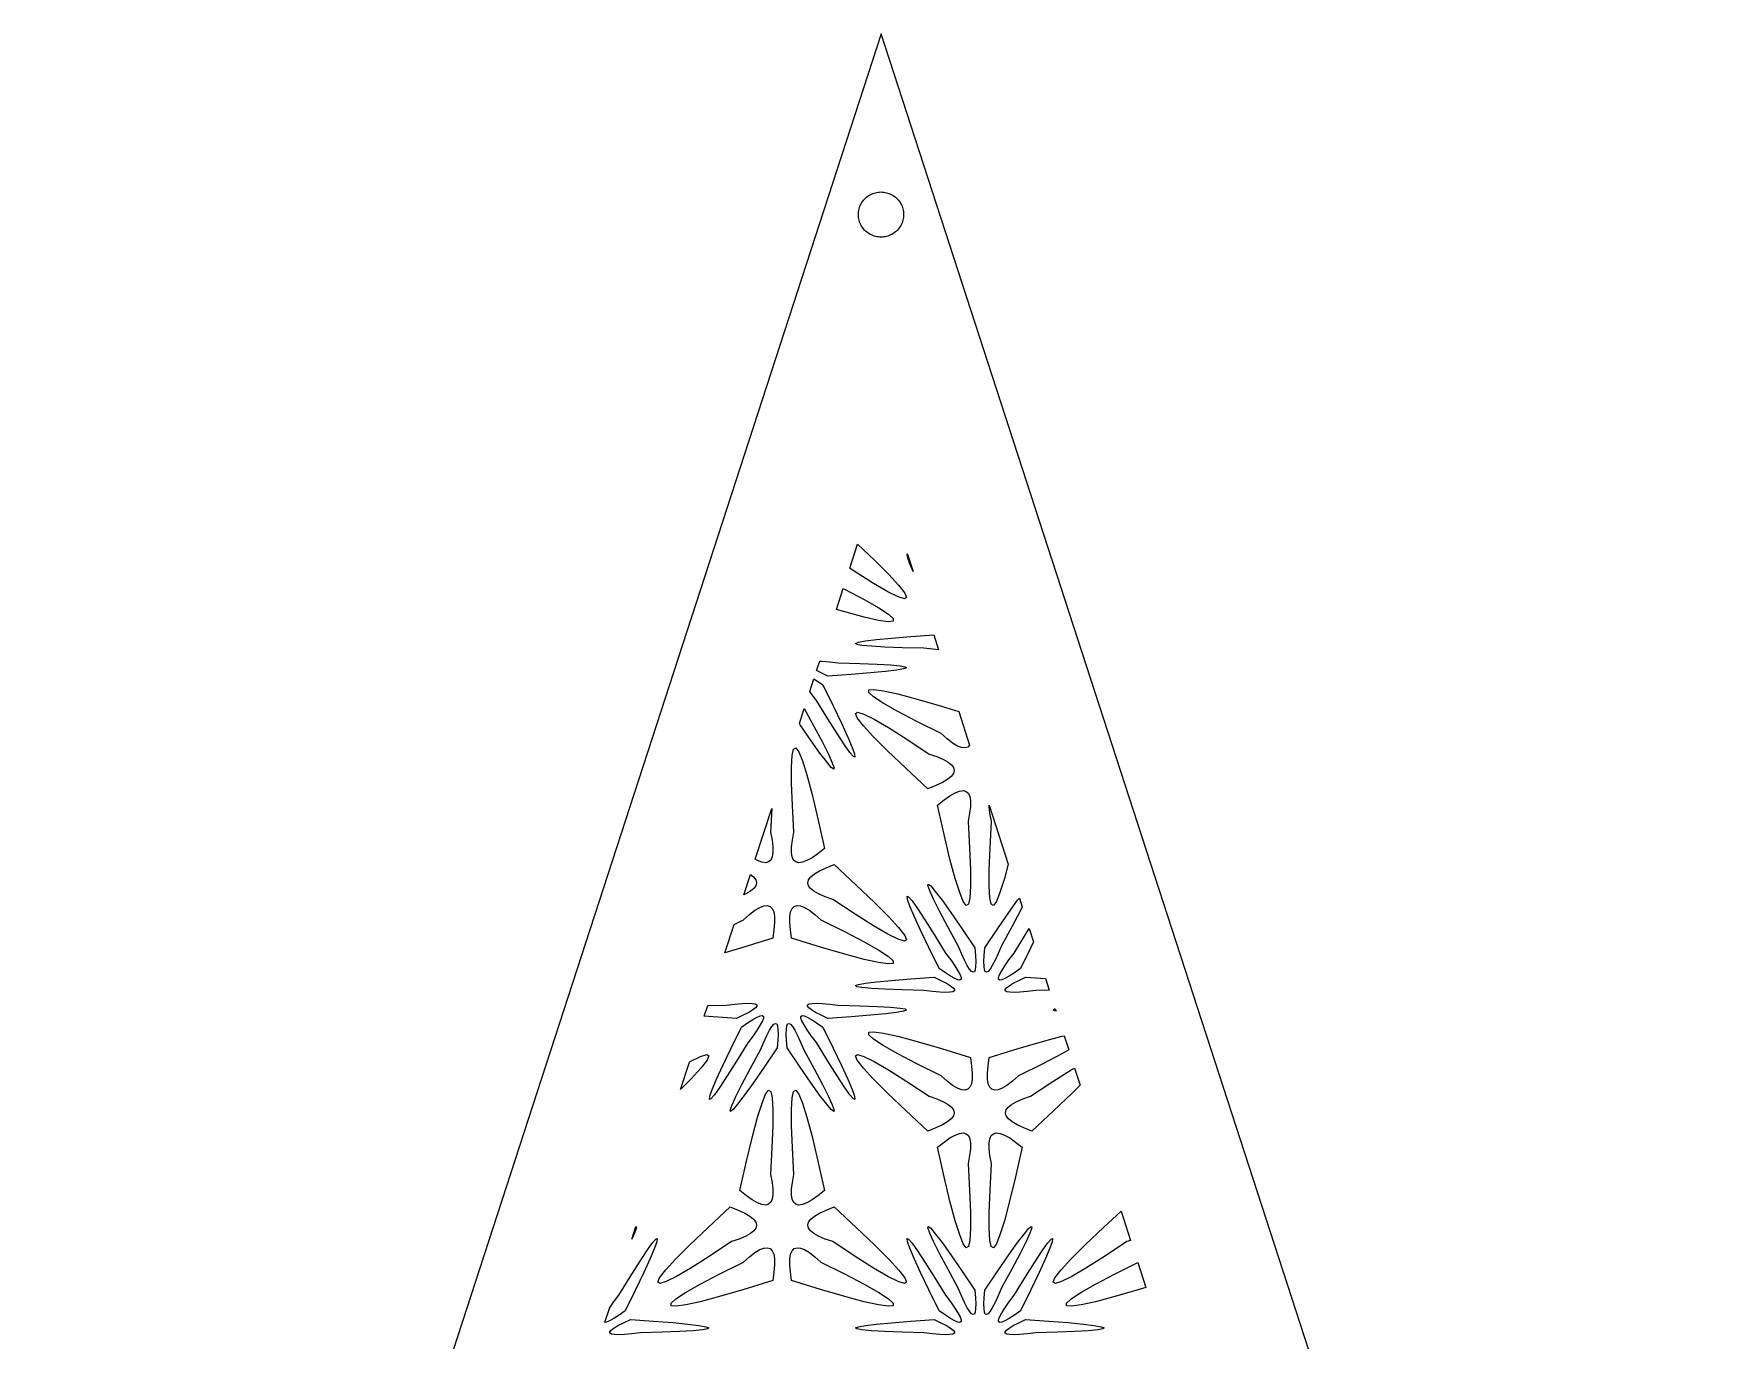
# Model space of a CAD drawing. Header units: metres. Extents: x -75 to 75, y 0 to 231.
# Drawn here: x -75 to 75, y 115.2 to 230.8 of the extents above; entities that cross this region are included whole.
import ezdxf

# ---------------------------------------------------------------- set-up
doc = ezdxf.new("R2010")
doc.units = ezdxf.units.M

msp = doc.modelspace()

# ---------------------------------------------------------------- linework, layer by layer
for p, q in [((0, 230.826), (-75, 0)), ((75, 0), (0, 230.826)), ((-1.68864, 215.898), (-1.61803, 216.002)), ((-1.61803, 216.002), (-1.54102, 216.101)), ((-1.54102, 216.101), (-1.45793, 216.195)), ((-1.45793, 216.195), (-1.36908, 216.284)), ((-1.36908, 216.284), (-1.27484, 216.367)), ((-1.27484, 216.367), (-1.17557, 216.444)), ((-1.17557, 216.444), (-1.07164, 216.515)), ((-1.07164, 216.515), (-0.9635, 216.579)), ((-0.9635, 216.579), (-0.85155, 216.636)), ((-0.85155, 216.636), (-0.73624, 216.686)), ((-0.73624, 216.686), (-0.61803, 216.728)), ((-0.61803, 216.728), (-0.49738, 216.763)), ((-0.49738, 216.763), (-0.37476, 216.791)), ((-0.37476, 216.791), (-0.25066, 216.81)), ((-0.25066, 216.81), (-0.12558, 216.822)), ((-0.12558, 216.822), (0, 216.826)), ((0, 216.826), (0.12558, 216.822)), ((0.12558, 216.822), (0.25066, 216.81)), ((0.25066, 216.81), (0.37476, 216.791)), ((0.37476, 216.791), (0.49738, 216.763)), ((0.49738, 216.763), (0.61803, 216.728)), ((0.61803, 216.728), (0.73624, 216.686)), ((0.73624, 216.686), (0.85155, 216.636)), ((0.85155, 216.636), (0.9635, 216.579)), ((0.9635, 216.579), (1.07164, 216.515)), ((1.07164, 216.515), (1.17557, 216.444)), ((1.17557, 216.444), (1.27484, 216.367)), ((1.27484, 216.367), (1.36908, 216.284)), ((1.36908, 216.284), (1.45793, 216.195)), ((1.45793, 216.195), (1.54102, 216.101)), ((1.54102, 216.101), (1.61803, 216.002)), ((1.61803, 216.002), (1.68864, 215.898)), ((-2, 214.826), (-1.99605, 214.952)), ((-1.99605, 214.701), (-2, 214.826)), ((-1.99605, 214.952), (-1.98422, 215.077)), ((-1.98422, 214.576), (-1.99605, 214.701)), ((-1.98422, 215.077), (-1.96457, 215.201)), ((-1.96457, 214.451), (-1.98422, 214.576)), ((-1.96457, 215.201), (-1.93716, 215.324)), ((-1.93716, 215.324), (-1.9021, 215.444)), ((-1.9021, 215.444), (-1.85954, 215.562)), ((-1.85954, 215.562), (-1.80965, 215.678)), ((-1.80965, 215.678), (-1.75261, 215.79)), ((-1.75261, 215.79), (-1.68864, 215.898)), ((1.68864, 215.898), (1.75261, 215.79)), ((1.75261, 215.79), (1.80965, 215.678)), ((1.80965, 215.678), (1.85954, 215.562)), ((1.85954, 215.562), (1.9021, 215.444)), ((1.9021, 215.444), (1.93716, 215.324)), ((1.93716, 215.324), (1.96457, 215.201)), ((1.96457, 215.201), (1.98422, 215.077)), ((1.98422, 214.576), (1.96457, 214.451)), ((1.98422, 215.077), (1.99605, 214.952)), ((1.99605, 214.701), (1.98422, 214.576)), ((1.99605, 214.952), (2, 214.826)), ((2, 214.826), (1.99605, 214.701)), ((-1.93716, 214.329), (-1.96457, 214.451)), ((-1.9021, 214.208), (-1.93716, 214.329)), ((-1.85954, 214.09), (-1.9021, 214.208)), ((-1.80965, 213.975), (-1.85954, 214.09)), ((-1.75261, 213.863), (-1.80965, 213.975)), ((-1.68864, 213.755), (-1.75261, 213.863)), ((-1.61803, 213.651), (-1.68864, 213.755)), ((-1.54102, 213.551), (-1.61803, 213.651)), ((-1.45793, 213.457), (-1.54102, 213.551)), ((-1.36908, 213.368), (-1.45793, 213.457)), ((-1.27484, 213.285), (-1.36908, 213.368)), ((-1.17557, 213.208), (-1.27484, 213.285)), ((-1.07164, 213.138), (-1.17557, 213.208)), ((-0.9635, 213.074), (-1.07164, 213.138)), ((-0.85155, 213.017), (-0.9635, 213.074)), ((-0.73624, 212.967), (-0.85155, 213.017)), ((0.85155, 213.017), (0.73624, 212.967)), ((0.9635, 213.074), (0.85155, 213.017)), ((1.07164, 213.138), (0.9635, 213.074)), ((1.17557, 213.208), (1.07164, 213.138)), ((1.27484, 213.285), (1.17557, 213.208)), ((1.36908, 213.368), (1.27484, 213.285)), ((1.45793, 213.457), (1.36908, 213.368)), ((1.54102, 213.551), (1.45793, 213.457)), ((1.61803, 213.651), (1.54102, 213.551)), ((1.68864, 213.755), (1.61803, 213.651)), ((1.75261, 213.863), (1.68864, 213.755)), ((1.80965, 213.975), (1.75261, 213.863)), ((1.85954, 214.09), (1.80965, 213.975)), ((1.9021, 214.208), (1.85954, 214.09)), ((1.93716, 214.329), (1.9021, 214.208)), ((1.96457, 214.451), (1.93716, 214.329)), ((-0.61803, 212.924), (-0.73624, 212.967)), ((-0.49738, 212.889), (-0.61803, 212.924)), ((-0.37476, 212.862), (-0.49738, 212.889)), ((-0.25066, 212.842), (-0.37476, 212.862)), ((-0.12558, 212.83), (-0.25066, 212.842)), ((0, 212.826), (-0.12558, 212.83)), ((0.12558, 212.83), (0, 212.826)), ((0.25066, 212.842), (0.12558, 212.83)), ((0.37476, 212.862), (0.25066, 212.842)), ((0.49738, 212.889), (0.37476, 212.862)), ((0.61803, 212.924), (0.49738, 212.889)), ((0.73624, 212.967), (0.61803, 212.924)), ((-2.75894, 183.502), (-2.06602, 185.635)), ((-2.06602, 185.635), (-0.57144, 184.208)), ((2.35199, 184.488), (2.31194, 184.771)), ((2.31194, 184.771), (2.35106, 184.758)), ((2.35106, 184.758), (2.84787, 183.229)), ((-2.2847, 183.19), (-2.75894, 183.502)), ((-0.64995, 182.16), (-2.2847, 183.19)), ((-0.57144, 184.208), (0.68146, 182.951)), ((2.55974, 183.908), (2.35199, 184.488)), ((2.84787, 183.229), (2.55974, 183.908)), ((-3.94565, 179.85), (-3.34222, 181.707)), ((-3.34222, 181.707), (-3.18192, 181.627)), ((-3.18192, 181.627), (-1.47614, 180.726)), ((0.60936, 181.425), (-0.64995, 182.16)), ((0.68146, 182.951), (1.56319, 181.994)), ((1.56319, 181.994), (2.09778, 181.304)), ((-1.47614, 180.726), (-0.20241, 179.999)), ((1.53061, 180.963), (0.60936, 181.425)), ((2.07855, 180.791), (1.53061, 180.963)), ((2.26761, 180.904), (2.07855, 180.791)), ((2.09778, 181.304), (2.26761, 180.904)), ((-3.21609, 179.637), (-3.94565, 179.85)), ((-1.49696, 179.179), (-3.21609, 179.637)), ((-0.2195, 178.892), (-1.49696, 179.179)), ((0.63927, 178.775), (-0.2195, 178.892)), ((-0.20241, 179.999), (0.65155, 179.437)), ((1.06705, 178.827), (0.63927, 178.775)), ((0.65155, 179.437), (1.07079, 179.05)), ((1.07079, 179.05), (1.06705, 178.827)), ((-2.00272, 176.961), (-1.37894, 177.075)), ((-1.37894, 177.075), (-0.40108, 177.194)), ((-0.40108, 177.194), (0.93086, 177.323)), ((0.93086, 177.323), (2.63451, 177.46)), ((2.63451, 177.46), (4.67482, 177.606)), ((4.67482, 177.606), (5.10495, 176.282)), ((-2.25746, 176.857), (-2.00272, 176.961)), ((-2.14905, 176.763), (-2.25746, 176.857)), ((-1.68709, 176.678), (-2.14905, 176.763)), ((-0.85503, 176.599), (-1.68709, 176.678)), ((0.33432, 176.531), (-0.85503, 176.599)), ((1.88042, 176.471), (0.33432, 176.531)), ((3.79181, 176.419), (1.88042, 176.471)), ((4.54803, 176.33), (3.79181, 176.419)), ((5.10495, 176.282), (4.54803, 176.33)), ((-5.70306, 174.441), (-5.42758, 175.289)), ((-5.31013, 174.236), (-5.70306, 174.441)), ((-5.42758, 175.289), (-5.19745, 175.28)), ((-4.69276, 173.947), (-5.31013, 174.236)), ((-5.19745, 175.28), (-4.54803, 175.224)), ((-2.63451, 174.094), (-4.69276, 173.947)), ((-4.54803, 175.224), (-3.79181, 175.134)), ((-3.79181, 175.134), (-1.88042, 175.083)), ((-0.93086, 174.231), (-2.63451, 174.094)), ((-1.88042, 175.083), (-0.33432, 175.023)), ((0.40108, 174.36), (-0.93086, 174.231)), ((-0.33432, 175.023), (0.85503, 174.954)), ((1.37894, 174.479), (0.40108, 174.36)), ((0.85503, 174.954), (1.68709, 174.876)), ((2.00272, 174.593), (1.37894, 174.479)), ((1.68709, 174.876), (2.14905, 174.79)), ((2.25746, 174.697), (2.00272, 174.593)), ((2.14905, 174.79), (2.25746, 174.697)), ((-6.30103, 172.601), (-5.93706, 173.721)), ((-6.17317, 172.418), (-6.30103, 172.601)), ((-5.93706, 173.721), (-5.69679, 173.567)), ((-5.69679, 173.567), (-5.13657, 173.176)), ((-5.13657, 173.176), (-4.23401, 171.32)), ((-1.07079, 172.504), (-1.06705, 172.727)), ((-0.65155, 172.117), (-1.07079, 172.504)), ((-1.06705, 172.727), (-0.63927, 172.779)), ((-0.63927, 172.779), (0.2195, 172.662)), ((0.2195, 172.662), (1.49696, 172.375)), ((-7.22661, 169.752), (-6.79042, 171.095)), ((-6.79042, 171.095), (-5.91309, 169.478)), ((-5.71815, 171.809), (-6.17317, 172.418)), ((-4.71359, 170.174), (-5.71815, 171.809)), ((-4.23401, 171.32), (-3.50021, 169.778)), ((0.20615, 171.553), (-0.65155, 172.117)), ((1.47614, 170.828), (0.20615, 171.553)), ((1.49696, 172.375), (3.21609, 171.917)), ((3.21609, 171.917), (5.35339, 171.293)), ((5.35339, 171.293), (6.8795, 170.821)), ((-7.1489, 169.637), (-7.22661, 169.752)), ((-6.18011, 168.235), (-7.1489, 169.637)), ((-3.88794, 168.864), (-4.71359, 170.174)), ((-3.50021, 169.778), (-2.94746, 168.56)), ((-2.26761, 170.649), (-2.07855, 170.763)), ((-2.09778, 170.249), (-2.26761, 170.649)), ((-1.56105, 169.558), (-2.09778, 170.249)), ((-2.07855, 170.763), (-1.53061, 170.591)), ((-0.68146, 168.602), (-1.56105, 169.558)), ((-1.53061, 170.591), (-0.60936, 170.129)), ((-0.60936, 170.129), (0.64995, 169.393)), ((3.18192, 169.927), (1.47614, 170.828)), ((5.31494, 168.86), (3.18192, 169.927)), ((6.8795, 170.821), (7.84685, 167.843)), ((-5.40092, 167.142), (-6.18011, 168.235)), ((-5.91309, 169.478), (-5.19157, 168.107)), ((-5.19157, 168.107), (-4.65752, 167.043)), ((-3.23586, 167.872), (-3.88794, 168.864)), ((-2.94746, 168.56), (-2.55974, 167.645)), ((0.57144, 167.346), (-0.68146, 168.602)), ((0.64995, 169.393), (2.2847, 168.364)), ((2.2847, 168.364), (4.27086, 167.055)), ((5.84953, 168.389), (5.31494, 168.86)), ((6.3446, 168.018), (5.84953, 168.389)), ((6.76918, 167.766), (6.3446, 168.018)), ((-7.92915, 165.902), (-7.86987, 166.93)), ((-7.86987, 166.93), (-7.7433, 167.49)), ((-7.7433, 167.49), (-7.54997, 167.597)), ((-7.54997, 167.597), (-7.28722, 167.249)), ((-7.28722, 167.249), (-6.96465, 166.456)), ((-4.80972, 166.358), (-5.40092, 167.142)), ((-4.65752, 167.043), (-4.31198, 166.29)), ((-2.75253, 167.189), (-3.23586, 167.872)), ((-2.44598, 166.83), (-2.75253, 167.189)), ((-2.55974, 167.645), (-2.35092, 167.063)), ((-2.31194, 166.779), (-2.44598, 166.83)), ((-2.35092, 167.063), (-2.31194, 166.779)), ((2.18483, 165.806), (0.57144, 167.346)), ((4.27086, 167.055), (4.94591, 166.826)), ((4.94591, 166.826), (5.52536, 166.58)), ((5.52536, 166.58), (5.9462, 166.345)), ((7.13341, 167.622), (6.76918, 167.766)), ((7.43355, 167.595), (7.13341, 167.622)), ((7.68349, 167.675), (7.43355, 167.595)), ((7.84685, 167.843), (7.68349, 167.675)), ((-7.92221, 164.446), (-7.92915, 165.902)), ((-6.96465, 166.456), (-6.57158, 165.202)), ((-6.57158, 165.202), (-6.10748, 163.484)), ((-4.39903, 165.874), (-4.80972, 166.358)), ((-4.18541, 165.708), (-4.39903, 165.874)), ((-4.31198, 166.29), (-4.1539, 165.843)), ((-4.1539, 165.843), (-4.18541, 165.708)), ((4.15337, 163.983), (2.18483, 165.806)), ((6.20735, 165.072), (5.88745, 164.81)), ((5.9462, 166.345), (6.24847, 166.101)), ((6.40869, 165.339), (6.20735, 165.072)), ((6.24847, 166.101), (6.42952, 165.849)), ((6.48239, 165.595), (6.40869, 165.339)), ((6.42952, 165.849), (6.48239, 165.595)), ((-7.84904, 162.52), (-7.92221, 164.446)), ((4.86313, 164.266), (4.15337, 163.983)), ((5.4351, 164.538), (4.86313, 164.266)), ((5.88745, 164.81), (5.4351, 164.538)), ((6.10748, 163.368), (6.57051, 163.624)), ((6.57051, 163.624), (6.96304, 163.772)), ((6.96304, 163.772), (7.29042, 163.813)), ((7.29042, 163.813), (7.54997, 163.748)), ((7.54997, 163.748), (7.7449, 163.573)), ((7.7449, 163.573), (7.86827, 163.3)), ((-11.1324, 157.732), (-9.66728, 162.241)), ((-9.66728, 162.241), (-9.79195, 160.14)), ((-7.70805, 160.139), (-7.84904, 162.52)), ((-6.10748, 163.484), (-5.58197, 161.324)), ((4.98863, 162.539), (5.58517, 163.01)), ((5.58197, 159.919), (4.98863, 162.539)), ((5.58517, 163.01), (6.10748, 163.368)), ((7.92274, 162.415), (7.85011, 161.819)), ((7.86827, 163.3), (7.92915, 162.905)), ((7.92915, 162.905), (7.92274, 162.415)), ((9.57726, 162.415), (9.57585, 162.522)), ((9.57585, 162.522), (11.2698, 157.309)), ((9.64989, 161.818), (9.57726, 162.415)), ((-5.58197, 161.324), (-4.98863, 158.704)), ((7.85011, 161.819), (7.70805, 161.104)), ((7.70805, 161.104), (7.84904, 158.723)), ((9.79195, 161.103), (9.64989, 161.818)), ((9.65096, 158.724), (9.79195, 161.103)), ((-9.79195, 160.14), (-9.64989, 159.425)), ((-9.64989, 159.425), (-9.57726, 158.828)), ((-7.92274, 158.828), (-7.85011, 159.424)), ((-7.85011, 159.424), (-7.70805, 160.139)), ((6.10748, 157.759), (5.58197, 159.919)), ((-10.9295, 157.619), (-11.1324, 157.732)), ((-10.537, 157.471), (-10.9295, 157.619)), ((-9.7551, 157.67), (-9.95056, 157.495)), ((-9.63173, 157.943), (-9.7551, 157.67)), ((-9.57085, 158.338), (-9.63173, 157.943)), ((-9.57726, 158.828), (-9.57085, 158.338)), ((-7.92915, 158.338), (-7.92274, 158.828)), ((-7.86827, 157.943), (-7.92915, 158.338)), ((-7.7449, 157.67), (-7.86827, 157.943)), ((-7.54997, 157.495), (-7.7449, 157.67)), ((-6.57051, 157.619), (-6.96304, 157.47)), ((-6.10748, 157.875), (-6.57051, 157.619)), ((-5.58731, 158.23), (-6.10748, 157.875)), ((-4.98863, 158.704), (-5.58731, 158.23)), ((6.57158, 156.041), (6.10748, 157.759)), ((7.84904, 158.723), (7.92221, 156.797)), ((9.57779, 156.799), (9.65096, 158.724)), ((-12.1548, 154.585), (-11.5666, 156.395)), ((-11.5666, 156.395), (-11.2905, 156.17)), ((-11.2905, 156.17), (-11.0902, 155.905)), ((-10.2096, 157.43), (-10.537, 157.471)), ((-9.95056, 157.495), (-10.2096, 157.43)), ((-7.29042, 157.429), (-7.54997, 157.495)), ((-6.96304, 157.47), (-7.29042, 157.429)), ((-6.40869, 155.904), (-6.20735, 156.171)), ((-6.20735, 156.171), (-5.88745, 156.433)), ((-5.88745, 156.433), (-5.4351, 156.705)), ((-5.4351, 156.705), (-4.86313, 156.977)), ((-4.86313, 156.977), (-4.15337, 157.26)), ((-4.15337, 157.26), (-2.18483, 155.437)), ((6.96571, 154.784), (6.57158, 156.041)), ((7.92221, 156.797), (7.92915, 155.341)), ((9.57085, 155.341), (9.57779, 156.799)), ((10.9284, 156.04), (10.5338, 154.783)), ((11.2698, 157.309), (10.9284, 156.04)), ((-11.9736, 154.662), (-12.1548, 154.585)), ((-11.5527, 154.897), (-11.9736, 154.662)), ((-11.2505, 155.141), (-11.5527, 154.897)), ((-11.0694, 155.394), (-11.2505, 155.141)), ((-11.0902, 155.905), (-11.0165, 155.647)), ((-11.0165, 155.647), (-11.0694, 155.394)), ((-6.48239, 155.648), (-6.40869, 155.904)), ((-6.42952, 155.394), (-6.48239, 155.648)), ((-6.24847, 155.141), (-6.42952, 155.394)), ((-5.9462, 154.898), (-6.24847, 155.141)), ((-5.52536, 154.662), (-5.9462, 154.898)), ((-4.94698, 154.417), (-5.52536, 154.662)), ((-2.18483, 155.437), (-0.57144, 153.897)), ((4.1539, 155.4), (4.18541, 155.535)), ((4.31198, 154.952), (4.1539, 155.4)), ((4.18541, 155.535), (4.39903, 155.369)), ((4.65752, 154.2), (4.31198, 154.952)), ((4.39903, 155.369), (4.80972, 154.885)), ((4.80972, 154.885), (5.40092, 154.101)), ((7.28722, 153.994), (6.96571, 154.784)), ((7.92915, 155.341), (7.86987, 154.313)), ((9.63013, 154.312), (9.57085, 155.341)), ((10.5338, 154.783), (10.2122, 153.994)), ((-11.6505, 152.852), (-11.1565, 153.224)), ((-11.1565, 153.224), (-10.7308, 153.477)), ((-10.7308, 153.477), (-10.3666, 153.62)), ((-10.3666, 153.62), (-10.0665, 153.648)), ((-10.0665, 153.648), (-9.81651, 153.567)), ((-9.81651, 153.567), (-9.63226, 153.377)), ((-9.63226, 153.377), (-9.50035, 153.067)), ((-9.50035, 153.067), (-9.43413, 152.661)), ((-8.06587, 152.661), (-7.99965, 153.067)), ((-7.99965, 153.067), (-7.86774, 153.378)), ((-7.86774, 153.378), (-7.68349, 153.568)), ((-7.68349, 153.568), (-7.43355, 153.648)), ((-7.43355, 153.648), (-7.13341, 153.62)), ((-7.13341, 153.62), (-6.76918, 153.477)), ((-6.76918, 153.477), (-6.343, 153.224)), ((-6.343, 153.224), (-5.84953, 152.854)), ((-4.27086, 154.188), (-4.94698, 154.417)), ((-2.2847, 152.879), (-4.27086, 154.188)), ((-0.57144, 153.897), (0.68146, 152.64)), ((2.35199, 154.177), (2.31194, 154.461)), ((2.31194, 154.461), (2.44598, 154.413)), ((2.55974, 153.597), (2.35199, 154.177)), ((2.44598, 154.413), (2.75253, 154.054)), ((2.94746, 152.683), (2.55974, 153.597)), ((2.75253, 154.054), (3.23586, 153.371)), ((3.23586, 153.371), (3.88794, 152.379)), ((5.19157, 153.136), (4.65752, 154.2)), ((5.91309, 151.765), (5.19157, 153.136)), ((5.40092, 154.101), (6.18011, 153.008)), ((6.18011, 153.008), (7.1489, 151.605)), ((7.54997, 153.646), (7.28722, 153.994)), ((7.7433, 153.753), (7.54997, 153.646)), ((7.86987, 154.313), (7.7433, 153.753)), ((9.7567, 153.754), (9.63013, 154.312)), ((9.95056, 153.646), (9.7567, 153.754)), ((10.2122, 153.994), (9.95056, 153.646)), ((10.3511, 151.605), (11.3194, 153.008)), ((11.3194, 153.008), (12.0985, 154.101)), ((12.3084, 153.136), (11.5848, 151.762)), ((12.0985, 154.101), (12.2479, 154.298)), ((12.2479, 154.298), (12.5009, 153.52)), ((12.5009, 153.52), (12.3084, 153.136)), ((-13.8196, 149.461), (-13.0034, 151.973)), ((-13.0034, 151.973), (-12.1851, 152.383)), ((-12.1851, 152.383), (-11.6505, 152.852)), ((-9.42505, 152.143), (-9.47578, 151.492)), ((-9.43413, 152.661), (-9.42505, 152.143)), ((-8.07495, 152.144), (-8.06587, 152.661)), ((-8.02528, 151.502), (-8.07495, 152.144)), ((-7.91527, 150.743), (-8.02528, 151.502)), ((-5.84953, 152.854), (-5.31494, 152.383)), ((-5.31494, 152.383), (-3.18192, 151.316)), ((-0.64995, 151.85), (-2.2847, 152.879)), ((0.60936, 151.114), (-0.64995, 151.85)), ((0.68146, 152.64), (1.56319, 151.683)), ((1.56319, 151.683), (2.09778, 150.993)), ((3.50021, 151.465), (2.94746, 152.683)), ((3.88794, 152.379), (4.71359, 151.069)), ((6.82846, 150.078), (5.91309, 151.765)), ((7.1489, 151.605), (8.3062, 149.895)), ((9.1938, 149.895), (10.3511, 151.605)), ((11.5848, 151.762), (10.6742, 150.084)), ((12.7869, 151.069), (13.1236, 151.603)), ((13.1236, 151.603), (13.5062, 150.426)), ((-9.58473, 150.742), (-12.1466, 149.949)), ((-9.47578, 151.492), (-9.58473, 150.742)), ((-5.35339, 149.95), (-7.91527, 150.743)), ((-3.18192, 151.316), (-1.47614, 150.415)), ((-1.47614, 150.415), (-0.20241, 149.688)), ((1.53061, 150.652), (0.60936, 151.114)), ((2.07855, 150.48), (1.53061, 150.652)), ((2.26761, 150.593), (2.07855, 150.48)), ((2.09778, 150.993), (2.26761, 150.593)), ((4.23401, 149.923), (3.50021, 151.465)), ((4.71359, 151.069), (5.71815, 149.434)), ((7.12646, 149.382), (6.82846, 150.078)), ((10.6742, 150.084), (10.3709, 149.378)), ((11.7829, 149.434), (12.7869, 151.069)), ((13.5062, 150.426), (13.2665, 149.921)), ((-12.1466, 149.949), (-13.8196, 149.461)), ((-3.21609, 149.326), (-5.35339, 149.95)), ((-1.49696, 148.868), (-3.21609, 149.326)), ((-0.2195, 148.581), (-1.49696, 148.868)), ((0.63927, 148.464), (-0.2195, 148.581)), ((-0.20241, 149.688), (0.65155, 149.126)), ((1.06705, 148.516), (0.63927, 148.464)), ((0.65155, 149.126), (1.07079, 148.739)), ((1.07079, 148.739), (1.06705, 148.516)), ((5.13657, 148.067), (4.23401, 149.923)), ((5.71815, 149.434), (6.17317, 148.825)), ((6.17317, 148.825), (6.53793, 148.303)), ((7.40311, 148.795), (7.12646, 149.382)), ((7.64343, 148.334), (7.40311, 148.795)), ((8.3062, 149.895), (8.36388, 149.214)), ((8.36388, 149.214), (8.38791, 148.666)), ((8.38791, 148.666), (8.37936, 148.251)), ((9.11209, 148.679), (9.13666, 149.215)), ((9.1201, 148.251), (9.11209, 148.679)), ((9.13666, 149.215), (9.1938, 149.895)), ((10.0953, 148.791), (9.85657, 148.334)), ((10.3709, 149.378), (10.0953, 148.791)), ((10.9626, 148.303), (11.3279, 148.826)), ((11.3279, 148.826), (11.7829, 149.434)), ((13.2665, 149.921), (12.364, 148.065)), ((-0.40108, 146.883), (0.93086, 147.012)), ((0.93086, 147.012), (2.63451, 147.149)), ((2.63451, 147.149), (4.69276, 147.296)), ((4.69276, 147.296), (5.31013, 147.007)), ((5.69679, 147.676), (5.13657, 148.067)), ((5.31013, 147.007), (5.7972, 146.752)), ((6.14807, 147.386), (5.69679, 147.676)), ((6.53099, 147.175), (6.14807, 147.386)), ((6.80496, 147.063), (6.53099, 147.175)), ((6.53793, 148.303), (6.81084, 147.87)), ((6.99348, 147.041), (6.80496, 147.063)), ((6.81084, 147.87), (7.00096, 147.514)), ((7.08694, 147.11), (6.99348, 147.041)), ((7.00096, 147.514), (7.08855, 147.272)), ((7.08855, 147.272), (7.08694, 147.11)), ((7.8421, 148.016), (7.64343, 148.334)), ((8.01781, 147.808), (7.8421, 148.016)), ((8.15826, 147.728), (8.01781, 147.808)), ((8.26454, 147.776), (8.15826, 147.728)), ((8.33717, 147.947), (8.26454, 147.776)), ((8.37936, 148.251), (8.33717, 147.947)), ((9.16283, 147.946), (9.1201, 148.251)), ((9.23546, 147.775), (9.16283, 147.946)), ((9.34174, 147.728), (9.23546, 147.775)), ((9.48219, 147.808), (9.34174, 147.728)), ((9.6579, 148.016), (9.48219, 147.808)), ((9.85657, 148.334), (9.6579, 148.016)), ((10.412, 147.272), (10.4985, 147.511)), ((10.4136, 147.11), (10.412, 147.272)), ((10.507, 147.041), (10.4136, 147.11)), ((10.4985, 147.511), (10.6897, 147.87)), ((10.6934, 147.063), (10.507, 147.041)), ((10.6897, 147.87), (10.9626, 148.303)), ((10.9722, 147.178), (10.6934, 147.063)), ((11.3498, 147.384), (10.9722, 147.178)), ((11.8064, 147.676), (11.3498, 147.384)), ((11.714, 146.758), (12.1899, 147.006)), ((12.364, 148.065), (11.8064, 147.676)), ((12.1899, 147.006), (12.8072, 147.296)), ((12.8072, 147.296), (14.5639, 147.17)), ((14.5639, 147.17), (14.8988, 146.14)), ((-2.25746, 146.546), (-2.00272, 146.65)), ((-2.14905, 146.452), (-2.25746, 146.546)), ((-1.68709, 146.367), (-2.14905, 146.452)), ((-2.00272, 146.65), (-1.37894, 146.764)), ((-0.85503, 146.288), (-1.68709, 146.367)), ((-1.37894, 146.764), (-0.40108, 146.883)), ((0.33432, 146.22), (-0.85503, 146.288)), ((1.88042, 146.16), (0.33432, 146.22)), ((3.79181, 146.108), (1.88042, 146.16)), ((4.54803, 146.019), (3.79181, 146.108)), ((5.19745, 145.963), (4.54803, 146.019)), ((5.70747, 145.942), (5.19745, 145.963)), ((6.0936, 145.955), (5.70747, 145.942)), ((5.7972, 146.752), (6.15288, 146.538)), ((6.35635, 146.003), (6.0936, 145.955)), ((6.15288, 146.538), (6.39748, 146.349)), ((6.49521, 146.084), (6.35635, 146.003)), ((6.39748, 146.349), (6.50803, 146.2)), ((6.50803, 146.2), (6.49521, 146.084)), ((10.992, 146.2), (11.1025, 146.348)), ((11.0048, 146.084), (10.992, 146.2)), ((11.1436, 146.002), (11.0048, 146.084)), ((11.1025, 146.348), (11.3471, 146.537)), ((11.4064, 145.955), (11.1436, 146.002)), ((11.3471, 146.537), (11.714, 146.758)), ((11.7925, 145.942), (11.4064, 145.955)), ((12.302, 145.963), (11.7925, 145.942)), ((12.9514, 146.02), (12.302, 145.963)), ((13.7082, 146.108), (12.9514, 146.02)), ((14.8988, 146.14), (13.7082, 146.108)), ((-15.6444, 143.845), (-15.3405, 144.78)), ((-15.3405, 144.78), (-13.7082, 144.824)), ((-13.7082, 144.824), (-12.9514, 144.912)), ((-12.9514, 144.912), (-12.302, 144.969)), ((-12.302, 144.969), (-11.7925, 144.99)), ((-11.714, 144.174), (-12.1899, 143.926)), ((-11.7925, 144.99), (-11.4064, 144.977)), ((-11.3471, 144.395), (-11.714, 144.174)), ((-11.4064, 144.977), (-11.1436, 144.93)), ((-11.1025, 144.584), (-11.3471, 144.395)), ((-11.1436, 144.93), (-11.0048, 144.848)), ((-10.992, 144.732), (-11.1025, 144.584)), ((-11.0048, 144.848), (-10.992, 144.732)), ((-6.50803, 144.732), (-6.49521, 144.847)), ((-6.39748, 144.583), (-6.50803, 144.732)), ((-6.49521, 144.847), (-6.35635, 144.929)), ((-6.15288, 144.394), (-6.39748, 144.583)), ((-6.35635, 144.929), (-6.0936, 144.977)), ((-5.7972, 144.179), (-6.15288, 144.394)), ((-6.0936, 144.977), (-5.70747, 144.99)), ((-5.31013, 143.925), (-5.7972, 144.179)), ((-5.70747, 144.99), (-5.19745, 144.969)), ((-5.19745, 144.969), (-4.54803, 144.913)), ((-4.54803, 144.913), (-3.79181, 144.823)), ((-3.79181, 144.823), (-1.88042, 144.772)), ((-1.88042, 144.772), (-0.33432, 144.712)), ((0.40108, 144.049), (-0.93086, 143.92)), ((-0.33432, 144.712), (0.85503, 144.643)), ((1.37894, 144.168), (0.40108, 144.049)), ((0.85503, 144.643), (1.68709, 144.565)), ((2.00272, 144.282), (1.37894, 144.168)), ((1.68709, 144.565), (2.14905, 144.48)), ((2.25746, 144.386), (2.00272, 144.282)), ((2.14905, 144.48), (2.25746, 144.386)), ((15.2425, 144.386), (15.351, 144.48)), ((15.4973, 144.282), (15.2425, 144.386)), ((15.351, 144.48), (15.4331, 144.495)), ((15.4331, 144.495), (15.5025, 144.281)), ((15.5025, 144.281), (15.4973, 144.282)), ((-14.8666, 143.783), (-15.6444, 143.845)), ((-12.8072, 143.636), (-14.8666, 143.783)), ((-13.2665, 141.01), (-12.364, 142.867)), ((-12.1899, 143.926), (-12.8072, 143.636)), ((-12.364, 142.867), (-11.8064, 143.255)), ((-11.8064, 143.255), (-11.3498, 143.548)), ((-11.3498, 143.548), (-10.9722, 143.754)), ((-10.9626, 142.628), (-11.33, 142.102)), ((-10.9722, 143.754), (-10.6934, 143.869)), ((-10.6897, 143.061), (-10.9626, 142.628)), ((-10.6934, 143.869), (-10.507, 143.891)), ((-10.4996, 143.418), (-10.6897, 143.061)), ((-10.507, 143.891), (-10.4136, 143.822)), ((-10.412, 143.66), (-10.4996, 143.418)), ((-10.4136, 143.822), (-10.412, 143.66)), ((-10.0996, 142.135), (-9.85924, 142.594)), ((-9.85924, 142.594), (-9.6579, 142.916)), ((-9.6579, 142.916), (-9.48219, 143.124)), ((-9.48219, 143.124), (-9.34174, 143.204)), ((-9.34174, 143.204), (-9.23546, 143.157)), ((-9.23546, 143.157), (-9.16283, 142.986)), ((-9.16283, 142.986), (-9.1201, 142.681)), ((-9.1201, 142.681), (-9.11209, 142.253)), ((-8.38791, 142.266), (-8.37936, 142.681)), ((-8.37936, 142.681), (-8.33717, 142.985)), ((-8.33717, 142.985), (-8.26454, 143.156)), ((-8.26454, 143.156), (-8.15826, 143.204)), ((-8.15826, 143.204), (-8.01781, 143.124)), ((-8.01781, 143.124), (-7.8421, 142.916)), ((-7.8421, 142.916), (-7.64076, 142.593)), ((-7.64076, 142.593), (-7.40311, 142.137)), ((-7.08855, 143.66), (-7.08694, 143.822)), ((-7.00096, 143.418), (-7.08855, 143.66)), ((-7.08694, 143.822), (-6.99348, 143.891)), ((-6.81084, 143.061), (-7.00096, 143.418)), ((-6.99348, 143.891), (-6.80496, 143.869)), ((-6.53793, 142.628), (-6.81084, 143.061)), ((-6.80496, 143.869), (-6.52992, 143.756)), ((-6.17317, 142.107), (-6.53793, 142.628)), ((-6.52992, 143.756), (-6.14807, 143.545)), ((-6.14807, 143.545), (-5.69679, 143.256)), ((-5.69679, 143.256), (-5.13657, 142.865)), ((-4.69276, 143.636), (-5.31013, 143.925)), ((-5.13657, 142.865), (-4.23401, 141.009)), ((-2.63451, 143.783), (-4.69276, 143.636)), ((-0.93086, 143.92), (-2.63451, 143.783)), ((-13.9998, 139.467), (-13.2665, 141.01)), ((-11.7872, 141.491), (-12.788, 139.862)), ((-11.33, 142.102), (-11.7872, 141.491)), ((-10.6742, 140.848), (-10.3714, 141.553)), ((-10.3714, 141.553), (-10.0996, 142.135)), ((-9.1938, 141.037), (-10.3522, 139.326)), ((-9.13666, 141.712), (-9.1938, 141.037)), ((-9.11209, 142.253), (-9.13666, 141.712)), ((-8.36388, 141.717), (-8.38791, 142.266)), ((-8.3062, 141.037), (-8.36388, 141.717)), ((-7.1489, 139.326), (-8.3062, 141.037)), ((-7.40311, 142.137), (-7.12646, 141.55)), ((-7.12646, 141.55), (-6.82846, 140.854)), ((-5.71815, 141.498), (-6.17317, 142.107)), ((-4.71359, 139.863), (-5.71815, 141.498)), ((-4.23401, 141.009), (-3.50021, 139.467)), ((-1.07079, 142.193), (-1.06705, 142.416)), ((-0.65155, 141.806), (-1.07079, 142.193)), ((-1.06705, 142.416), (-0.63927, 142.468)), ((0.20615, 141.242), (-0.65155, 141.806)), ((-0.63927, 142.468), (0.2195, 142.351)), ((1.47614, 140.517), (0.20615, 141.242)), ((0.2195, 142.351), (1.49696, 142.064)), ((1.49696, 142.064), (3.21609, 141.606)), ((3.21609, 141.606), (5.35339, 140.982)), ((12.1466, 140.983), (14.2839, 141.606)), ((14.2839, 141.606), (16.003, 142.065)), ((16.003, 142.065), (16.2079, 142.111)), ((16.2079, 142.111), (16.6157, 140.856)), ((-17.7531, 137.355), (-16.9675, 139.773)), ((-16.9675, 139.773), (-16.8896, 139.818)), ((-16.8896, 139.818), (-15.9699, 140.28)), ((-15.9699, 140.28), (-15.422, 140.452)), ((-15.4022, 139.939), (-15.9389, 139.247)), ((-15.422, 140.452), (-15.2329, 140.338)), ((-15.2329, 140.338), (-15.4022, 139.939)), ((-12.788, 139.862), (-13.6142, 138.55)), ((-11.5858, 139.168), (-10.6742, 140.848)), ((-6.82846, 140.854), (-5.91309, 139.167)), ((-3.88794, 138.553), (-4.71359, 139.863)), ((-2.26761, 140.338), (-2.07855, 140.452)), ((-2.09778, 139.938), (-2.26761, 140.338)), ((-1.56105, 139.247), (-2.09778, 139.938)), ((-2.07855, 140.452), (-1.53061, 140.28)), ((-1.53061, 140.28), (-0.60936, 139.818)), ((-0.60936, 139.818), (0.64995, 139.082)), ((3.18192, 139.616), (1.47614, 140.517)), ((5.31494, 138.549), (3.18192, 139.616)), ((5.35339, 140.982), (7.91527, 140.189)), ((7.91527, 140.189), (8.02528, 139.429)), ((9.47472, 139.43), (9.58473, 140.189)), ((9.58473, 140.189), (12.1466, 140.983)), ((14.3138, 139.614), (12.1851, 138.549)), ((16.0153, 140.513), (14.3138, 139.614)), ((16.6157, 140.856), (16.0153, 140.513)), ((-16.8191, 138.291), (-17.7531, 137.355)), ((-15.9389, 139.247), (-16.8191, 138.291)), ((-14.9408, 137.334), (-14.5541, 138.249)), ((-14.5541, 138.249), (-13.9998, 139.467)), ((-13.6142, 138.55), (-14.2673, 137.557)), ((-12.3084, 137.796), (-11.5858, 139.168)), ((-10.3522, 139.326), (-11.3204, 137.922)), ((-6.18011, 137.924), (-7.1489, 139.326)), ((-5.91309, 139.167), (-5.19157, 137.796)), ((-3.23586, 137.561), (-3.88794, 138.553)), ((-3.50021, 139.467), (-2.94746, 138.249)), ((-2.94746, 138.249), (-2.55974, 137.334)), ((-0.68146, 138.291), (-1.56105, 139.247)), ((0.57144, 137.035), (-0.68146, 138.291)), ((0.64995, 139.082), (2.2847, 138.053)), ((2.2847, 138.053), (4.27086, 136.744)), ((5.84953, 138.078), (5.31494, 138.549)), ((6.3446, 137.707), (5.84953, 138.078)), ((8.06587, 138.271), (7.99965, 137.865)), ((8.02528, 139.429), (8.07495, 138.788)), ((8.07495, 138.788), (8.06587, 138.271)), ((9.42505, 138.789), (9.47472, 139.43)), ((9.43413, 138.271), (9.42505, 138.789)), ((9.50035, 137.865), (9.43413, 138.271)), ((11.6505, 138.079), (11.1554, 137.707)), ((12.1851, 138.549), (11.6505, 138.079)), ((13.2281, 136.744), (15.2153, 138.054)), ((15.2153, 138.054), (16.8511, 139.084)), ((16.8511, 139.084), (17.1371, 139.251)), ((17.1371, 139.251), (17.6287, 137.738)), ((-15.1891, 136.471), (-15.1491, 136.755)), ((-15.0551, 136.519), (-15.1891, 136.471)), ((-15.1491, 136.755), (-14.9408, 137.334)), ((-14.748, 136.878), (-15.0551, 136.519)), ((-14.2673, 137.557), (-14.748, 136.878)), ((-13.1853, 135.985), (-12.8409, 136.734)), ((-12.8409, 136.734), (-12.3084, 137.796)), ((-12.1007, 136.828), (-12.6956, 136.041)), ((-11.3204, 137.922), (-12.1007, 136.828)), ((-10.5348, 136.146), (-10.2122, 136.938)), ((-10.2122, 136.938), (-9.95056, 137.286)), ((-9.95056, 137.286), (-9.7567, 137.178)), ((-9.7567, 137.178), (-9.63013, 136.62)), ((-9.63013, 136.62), (-9.57085, 135.591)), ((-7.92915, 135.591), (-7.86987, 136.619)), ((-7.86987, 136.619), (-7.7433, 137.179)), ((-7.7433, 137.179), (-7.54997, 137.286)), ((-7.54997, 137.286), (-7.28722, 136.938)), ((-7.28722, 136.938), (-6.96465, 136.145)), ((-5.40092, 136.831), (-6.18011, 137.924)), ((-4.80972, 136.047), (-5.40092, 136.831)), ((-5.19157, 137.796), (-4.65752, 136.732)), ((-4.65752, 136.732), (-4.31198, 135.979)), ((-2.75253, 136.878), (-3.23586, 137.561)), ((-2.44598, 136.519), (-2.75253, 136.878)), ((-2.55974, 137.334), (-2.35092, 136.752)), ((-2.31194, 136.468), (-2.44598, 136.519)), ((-2.35092, 136.752), (-2.31194, 136.468)), ((2.18483, 135.495), (0.57144, 137.035)), ((4.27086, 136.744), (4.94591, 136.515)), ((4.94591, 136.515), (5.52536, 136.269)), ((6.76918, 137.455), (6.3446, 137.707)), ((7.13341, 137.311), (6.76918, 137.455)), ((7.43355, 137.284), (7.13341, 137.311)), ((7.68349, 137.364), (7.43355, 137.284)), ((7.86774, 137.554), (7.68349, 137.364)), ((7.99965, 137.865), (7.86774, 137.554)), ((9.63226, 137.554), (9.50035, 137.865)), ((9.81651, 137.365), (9.63226, 137.554)), ((10.0665, 137.284), (9.81651, 137.365)), ((10.3666, 137.312), (10.0665, 137.284)), ((10.7308, 137.455), (10.3666, 137.312)), ((11.1554, 137.707), (10.7308, 137.455)), ((11.9736, 136.27), (12.5525, 136.516)), ((12.5525, 136.516), (13.2281, 136.744)), ((16.9243, 137.032), (15.3141, 135.495)), ((17.6287, 137.738), (16.9243, 137.032)), ((-13.3445, 135.533), (-13.1853, 135.985)), ((-13.321, 135.394), (-13.3445, 135.533)), ((-13.0994, 135.564), (-13.321, 135.394)), ((-12.6956, 136.041), (-13.0994, 135.564)), ((-10.9284, 134.892), (-10.5348, 136.146)), ((-9.57085, 135.591), (-9.57779, 134.128)), ((-7.92221, 134.135), (-7.92915, 135.591)), ((-6.96465, 136.145), (-6.57158, 134.891)), ((-4.39903, 135.563), (-4.80972, 136.047)), ((-4.18541, 135.397), (-4.39903, 135.563)), ((-4.31198, 135.979), (-4.1539, 135.532)), ((-4.1539, 135.532), (-4.18541, 135.397)), ((4.15337, 133.672), (2.18483, 135.495)), ((5.52536, 136.269), (5.9462, 136.034)), ((5.9462, 136.034), (6.24847, 135.79)), ((6.40869, 135.028), (6.20735, 134.761)), ((6.24847, 135.79), (6.42952, 135.538)), ((6.48239, 135.284), (6.40869, 135.028)), ((6.42952, 135.538), (6.48239, 135.284)), ((11.0165, 135.285), (11.0694, 135.538)), ((11.0902, 135.027), (11.0165, 135.285)), ((11.0694, 135.538), (11.2505, 135.79)), ((11.2905, 134.762), (11.0902, 135.027)), ((11.2505, 135.79), (11.5527, 136.034)), ((11.5527, 136.034), (11.9736, 136.27)), ((15.3141, 135.495), (13.3456, 133.672)), ((-11.3909, 133.174), (-10.9284, 134.892)), ((-9.57779, 134.128), (-9.65096, 132.205)), ((-7.84904, 132.209), (-7.92221, 134.135)), ((-6.57158, 134.891), (-6.10748, 133.173)), ((4.86313, 133.955), (4.15337, 133.672)), ((5.4351, 134.227), (4.86313, 133.955)), ((5.88745, 134.499), (5.4351, 134.227)), ((6.20735, 134.761), (5.88745, 134.499)), ((6.96304, 133.461), (7.29042, 133.503)), ((7.29042, 133.503), (7.54997, 133.437)), ((9.95056, 133.437), (10.2096, 133.502)), ((10.2096, 133.502), (10.537, 133.461)), ((11.6152, 134.497), (11.2905, 134.762)), ((12.0649, 134.226), (11.6152, 134.497)), ((12.6331, 133.956), (12.0649, 134.226)), ((13.3456, 133.672), (12.6331, 133.956)), ((-11.918, 131.013), (-11.3909, 133.174)), ((-9.65096, 132.205), (-9.79195, 129.829)), ((-7.70805, 129.828), (-7.84904, 132.209)), ((-6.10748, 133.173), (-5.58197, 131.013)), ((4.98863, 132.228), (5.58517, 132.699)), ((5.58197, 129.608), (4.98863, 132.228)), ((5.58517, 132.699), (6.10748, 133.057)), ((6.10748, 133.057), (6.57051, 133.313)), ((6.57051, 133.313), (6.96304, 133.461)), ((7.54997, 133.437), (7.7449, 133.262)), ((7.7449, 133.262), (7.86827, 132.989)), ((7.92274, 132.104), (7.85011, 131.508)), ((7.86827, 132.989), (7.92915, 132.594)), ((7.92915, 132.594), (7.92274, 132.104)), ((9.57085, 132.594), (9.63173, 132.989)), ((9.57726, 132.104), (9.57085, 132.594)), ((9.64989, 131.507), (9.57726, 132.104)), ((9.63173, 132.989), (9.7551, 133.262)), ((9.7551, 133.262), (9.95056, 133.437)), ((10.537, 133.461), (10.9295, 133.312)), ((10.9295, 133.312), (11.3936, 133.056)), ((11.3936, 133.056), (11.9148, 132.699)), ((11.9148, 132.699), (12.5114, 132.228)), ((12.5114, 132.228), (11.918, 129.608)), ((-12.5114, 128.393), (-11.918, 131.013)), ((-5.58197, 131.013), (-4.98863, 128.393)), ((7.85011, 131.508), (7.70805, 130.793)), ((7.70805, 130.793), (7.84904, 128.412)), ((9.79195, 130.792), (9.64989, 131.507)), ((9.65096, 128.413), (9.79195, 130.792)), ((-9.79195, 129.829), (-9.64989, 129.114)), ((-9.64989, 129.114), (-9.57726, 128.517)), ((-7.92274, 128.517), (-7.85011, 129.113)), ((-7.85011, 129.113), (-7.70805, 129.828)), ((6.10748, 127.448), (5.58197, 129.608)), ((11.918, 129.608), (11.3909, 127.447)), ((-11.9127, 127.92), (-12.5114, 128.393)), ((-11.3925, 127.564), (-11.9127, 127.92)), ((-10.9295, 127.309), (-11.3925, 127.564)), ((-9.63173, 127.632), (-9.7551, 127.359)), ((-9.57085, 128.027), (-9.63173, 127.632)), ((-9.57726, 128.517), (-9.57085, 128.027)), ((-7.92915, 128.027), (-7.92274, 128.517)), ((-7.86827, 127.632), (-7.92915, 128.027)), ((-7.7449, 127.359), (-7.86827, 127.632)), ((-6.10748, 127.564), (-6.57051, 127.308)), ((-5.58731, 127.919), (-6.10748, 127.564)), ((-4.98863, 128.393), (-5.58731, 127.919)), ((7.84904, 128.412), (7.92221, 126.486)), ((9.57779, 126.488), (9.65096, 128.413)), ((-15.3141, 125.126), (-13.3456, 126.949)), ((-13.3456, 126.949), (-12.6331, 126.665)), ((-12.6331, 126.665), (-12.0633, 126.394)), ((-12.0633, 126.394), (-11.6152, 126.124)), ((-11.6152, 126.124), (-11.2905, 125.859)), ((-10.537, 127.16), (-10.9295, 127.309)), ((-10.2096, 127.119), (-10.537, 127.16)), ((-9.95056, 127.184), (-10.2096, 127.119)), ((-9.7551, 127.359), (-9.95056, 127.184)), ((-7.54997, 127.184), (-7.7449, 127.359)), ((-7.29042, 127.118), (-7.54997, 127.184)), ((-6.96304, 127.16), (-7.29042, 127.118)), ((-6.57051, 127.308), (-6.96304, 127.16)), ((-6.20735, 125.86), (-5.88745, 126.122)), ((-5.88745, 126.122), (-5.4351, 126.394)), ((-5.4351, 126.394), (-4.86313, 126.666)), ((-4.86313, 126.666), (-4.15337, 126.949)), ((-4.15337, 126.949), (-2.18483, 125.126)), ((6.57158, 125.73), (6.10748, 127.448)), ((7.92221, 126.486), (7.92915, 125.03)), ((9.57085, 125.03), (9.57779, 126.488)), ((11.3909, 127.447), (10.9284, 125.729)), ((19.6859, 125.126), (21.2547, 126.578)), ((21.2547, 126.578), (22.0967, 123.987)), ((-22.0571, 124.109), (-21.6985, 125.212)), ((-21.8147, 124.635), (-22.0571, 124.109)), ((-21.6555, 125.088), (-21.8147, 124.635)), ((-21.6985, 125.212), (-21.679, 125.227)), ((-21.679, 125.227), (-21.6555, 125.088)), ((-16.9264, 123.587), (-15.3141, 125.126)), ((-11.5527, 124.586), (-11.9736, 124.351)), ((-11.2505, 124.83), (-11.5527, 124.586)), ((-11.2905, 125.859), (-11.0902, 125.594)), ((-11.0694, 125.083), (-11.2505, 124.83)), ((-11.0902, 125.594), (-11.0165, 125.336)), ((-11.0165, 125.336), (-11.0694, 125.083)), ((-6.48239, 125.337), (-6.40869, 125.593)), ((-6.42952, 125.083), (-6.48239, 125.337)), ((-6.24847, 124.83), (-6.42952, 125.083)), ((-6.40869, 125.593), (-6.20735, 125.86)), ((-5.9462, 124.587), (-6.24847, 124.83)), ((-5.52536, 124.351), (-5.9462, 124.587)), ((-2.18483, 125.126), (-0.57144, 123.586)), ((4.1539, 125.089), (4.18541, 125.224)), ((4.31198, 124.641), (4.1539, 125.089)), ((4.18541, 125.224), (4.39903, 125.058)), ((4.65752, 123.889), (4.31198, 124.641)), ((4.39903, 125.058), (4.80972, 124.574)), ((4.80972, 124.574), (5.40092, 123.79)), ((6.96571, 124.473), (6.57158, 125.73)), ((7.92915, 125.03), (7.86987, 124.002)), ((9.63013, 124.001), (9.57085, 125.03)), ((10.9284, 125.729), (10.5338, 124.472)), ((12.0985, 123.79), (12.6903, 124.573)), ((12.6903, 124.573), (13.0994, 125.056)), ((13.1853, 124.635), (12.8387, 123.883)), ((13.0994, 125.056), (13.321, 125.227)), ((13.3445, 125.088), (13.1853, 124.635)), ((13.321, 125.227), (13.3445, 125.088)), ((18.0736, 123.587), (19.6859, 125.126)), ((-21.3869, 122.069), (-20.7343, 123.062)), ((-20.7343, 123.062), (-20.2515, 123.743)), ((-20.0592, 123.287), (-20.4459, 122.372)), ((-20.2515, 123.743), (-19.9449, 124.102)), ((-19.8509, 123.866), (-20.0592, 123.287)), ((-19.9449, 124.102), (-19.8109, 124.15)), ((-19.8109, 124.15), (-19.8509, 123.866)), ((-18.1809, 122.329), (-16.9264, 123.587)), ((-13.2281, 123.877), (-15.2153, 122.567)), ((-12.552, 124.105), (-13.2281, 123.877)), ((-11.9736, 124.351), (-12.552, 124.105)), ((-11.1565, 122.913), (-10.7308, 123.166)), ((-10.7308, 123.166), (-10.3666, 123.309)), ((-10.3666, 123.309), (-10.0665, 123.337)), ((-10.0665, 123.337), (-9.81651, 123.256)), ((-9.81651, 123.256), (-9.63226, 123.066)), ((-9.63226, 123.066), (-9.50035, 122.756)), ((-7.99965, 122.756), (-7.86774, 123.067)), ((-7.86774, 123.067), (-7.68349, 123.257)), ((-7.68349, 123.257), (-7.43355, 123.337)), ((-7.43355, 123.337), (-7.13341, 123.309)), ((-7.13341, 123.309), (-6.76918, 123.166)), ((-6.76918, 123.166), (-6.343, 122.913)), ((-4.94698, 124.106), (-5.52536, 124.351)), ((-4.27086, 123.877), (-4.94698, 124.106)), ((-2.2847, 122.568), (-4.27086, 123.877)), ((-0.57144, 123.586), (0.68146, 122.329)), ((2.35199, 123.866), (2.31194, 124.15)), ((2.31194, 124.15), (2.44598, 124.102)), ((2.55974, 123.287), (2.35199, 123.866)), ((2.44598, 124.102), (2.75253, 123.743)), ((2.94746, 122.372), (2.55974, 123.287)), ((2.75253, 123.743), (3.23586, 123.06)), ((3.23586, 123.06), (3.88794, 122.068)), ((5.19157, 122.825), (4.65752, 123.889)), ((5.40092, 123.79), (6.18011, 122.697)), ((7.28722, 123.683), (6.96571, 124.473)), ((7.54997, 123.335), (7.28722, 123.683)), ((7.7433, 123.442), (7.54997, 123.335)), ((7.86987, 124.002), (7.7433, 123.442)), ((9.7567, 123.443), (9.63013, 124.001)), ((9.95056, 123.335), (9.7567, 123.443)), ((10.2122, 123.683), (9.95056, 123.335)), ((10.5338, 124.472), (10.2122, 123.683)), ((11.3194, 122.697), (12.0985, 123.79)), ((12.8387, 123.883), (12.3084, 122.825)), ((13.6131, 122.069), (14.2657, 123.062)), ((14.2657, 123.062), (14.7485, 123.743)), ((14.9408, 123.287), (14.5541, 122.372)), ((14.7485, 123.743), (15.0551, 124.102)), ((15.1491, 123.866), (14.9408, 123.287)), ((15.0551, 124.102), (15.1891, 124.15)), ((15.1891, 124.15), (15.1491, 123.866)), ((16.8191, 122.329), (18.0736, 123.587)), ((21.7719, 123.877), (19.7847, 122.567)), ((22.0967, 123.987), (21.7719, 123.877)), ((-22.2131, 120.758), (-21.3869, 122.069)), ((-20.4459, 122.372), (-21.0013, 121.152)), ((-19.0632, 121.371), (-18.1809, 122.329)), ((-16.8511, 121.537), (-18.1104, 120.803)), ((-15.2153, 122.567), (-16.8511, 121.537)), ((-14.3159, 121.006), (-12.1851, 122.072)), ((-12.1851, 122.072), (-11.6505, 122.542)), ((-11.6505, 122.542), (-11.1565, 122.913)), ((-9.50035, 122.756), (-9.43413, 122.35)), ((-9.42505, 121.832), (-9.47578, 121.181)), ((-9.43413, 122.35), (-9.42505, 121.832)), ((-8.07495, 121.833), (-8.06587, 122.35)), ((-8.02528, 121.191), (-8.07495, 121.833)), ((-8.06587, 122.35), (-7.99965, 122.756)), ((-6.343, 122.913), (-5.84953, 122.543)), ((-5.84953, 122.543), (-5.31494, 122.072)), ((-5.31494, 122.072), (-3.18192, 121.005)), ((-0.64995, 121.539), (-2.2847, 122.568)), ((0.60936, 120.803), (-0.64995, 121.539)), ((0.68146, 122.329), (1.56319, 121.372)), ((3.50021, 121.154), (2.94746, 122.372)), ((3.88794, 122.068), (4.71359, 120.758)), ((5.91309, 121.454), (5.19157, 122.825)), ((6.18011, 122.697), (7.1489, 121.294)), ((10.3511, 121.294), (11.3194, 122.697)), ((12.3084, 122.825), (11.5848, 121.451)), ((12.7869, 120.758), (13.6131, 122.069)), ((14.5541, 122.372), (13.9987, 121.152)), ((15.9368, 121.371), (16.8191, 122.329)), ((18.1489, 121.537), (16.8896, 120.803)), ((19.7847, 122.567), (18.1489, 121.537)), ((20.6841, 121.006), (22.7324, 122.03)), ((22.7324, 122.03), (23.4496, 119.823)), ((-23.2171, 119.123), (-22.2131, 120.758)), ((-21.0013, 121.152), (-21.7335, 119.61)), ((-19.7671, 120.282), (-19.5978, 120.682)), ((-19.578, 120.169), (-19.7671, 120.282)), ((-19.5978, 120.682), (-19.0632, 121.371)), ((-19.0301, 120.341), (-19.578, 120.169)), ((-18.1104, 120.803), (-19.0301, 120.341)), ((-17.2976, 119.376), (-16.0196, 120.106)), ((-16.0196, 120.106), (-14.3159, 121.006)), ((-9.58473, 120.431), (-12.1466, 119.638)), ((-9.47578, 121.181), (-9.58473, 120.431)), ((-7.91527, 120.432), (-8.02528, 121.191)), ((-5.35339, 119.639), (-7.91527, 120.432)), ((-3.18192, 121.005), (-1.47614, 120.104)), ((-1.47614, 120.104), (-0.20241, 119.377)), ((1.53061, 120.341), (0.60936, 120.803)), ((2.07855, 120.169), (1.53061, 120.341)), ((1.56319, 121.372), (2.09778, 120.682)), ((2.26761, 120.282), (2.07855, 120.169)), ((2.09778, 120.682), (2.26761, 120.282)), ((4.23401, 119.612), (3.50021, 121.154)), ((4.71359, 120.758), (5.71815, 119.123)), ((6.82846, 119.767), (5.91309, 121.454)), ((7.1489, 121.294), (8.3062, 119.584)), ((9.1938, 119.584), (10.3511, 121.294)), ((11.5848, 121.451), (10.6742, 119.773)), ((11.7829, 119.123), (12.7869, 120.758)), ((13.9987, 121.152), (13.2665, 119.61)), ((15.2329, 120.282), (15.4022, 120.682)), ((15.422, 120.169), (15.2329, 120.282)), ((15.4022, 120.682), (15.9368, 121.371)), ((15.9699, 120.341), (15.422, 120.169)), ((16.8896, 120.803), (15.9699, 120.341)), ((17.7024, 119.376), (18.9804, 120.106)), ((18.9804, 120.106), (20.6841, 121.006)), ((-24.0374, 117.992), (-23.6721, 118.515)), ((-23.6721, 118.515), (-23.2171, 119.123)), ((-21.7335, 119.61), (-22.636, 117.754)), ((-18.5708, 118.428), (-18.1516, 118.814)), ((-18.1516, 118.814), (-17.2976, 119.376)), ((-16.003, 118.556), (-17.2805, 118.27)), ((-14.2839, 119.015), (-16.003, 118.556)), ((-12.1466, 119.638), (-14.2839, 119.015)), ((-3.21609, 119.015), (-5.35339, 119.639)), ((-1.49696, 118.557), (-3.21609, 119.015)), ((-0.2195, 118.27), (-1.49696, 118.557)), ((-0.20241, 119.377), (0.65155, 118.815)), ((0.65155, 118.815), (1.07079, 118.428)), ((5.13657, 117.756), (4.23401, 119.612)), ((5.71815, 119.123), (6.17317, 118.514)), ((6.17317, 118.514), (6.53793, 117.992)), ((7.12646, 119.071), (6.82846, 119.767)), ((7.40311, 118.484), (7.12646, 119.071)), ((8.3062, 119.584), (8.36388, 118.904)), ((8.36388, 118.904), (8.38791, 118.355)), ((9.11209, 118.368), (9.13666, 118.904)), ((9.13666, 118.904), (9.1938, 119.584)), ((10.3709, 119.067), (10.0953, 118.48)), ((10.6742, 119.773), (10.3709, 119.067)), ((10.9626, 117.992), (11.3279, 118.515)), ((11.3279, 118.515), (11.7829, 119.123)), ((13.2665, 119.61), (12.364, 117.754)), ((16.4292, 118.428), (16.8484, 118.814)), ((16.8484, 118.814), (17.7024, 119.376)), ((18.997, 118.556), (17.7195, 118.27)), ((20.7161, 119.015), (18.997, 118.556)), ((22.8534, 119.638), (20.7161, 119.015)), ((23.4496, 119.823), (22.8534, 119.638)), ((-24.4531, 116.735), (-24.0518, 117.969)), ((-24.0518, 117.969), (-24.0374, 117.992)), ((-23.6502, 117.073), (-24.0278, 116.867)), ((-23.1936, 117.365), (-23.6502, 117.073)), ((-22.636, 117.754), (-23.1936, 117.365)), ((-18.567, 118.204), (-18.5708, 118.428)), ((-18.1393, 118.152), (-18.567, 118.204)), ((-17.2805, 118.27), (-18.1393, 118.152)), ((0.63927, 118.153), (-0.2195, 118.27)), ((1.06705, 118.205), (0.63927, 118.153)), ((1.07079, 118.428), (1.06705, 118.205)), ((5.69679, 117.365), (5.13657, 117.756)), ((6.14807, 117.075), (5.69679, 117.365)), ((6.53099, 116.864), (6.14807, 117.075)), ((6.53793, 117.992), (6.81084, 117.559)), ((6.81084, 117.559), (7.00096, 117.203)), ((7.00096, 117.203), (7.08855, 116.961)), ((7.64343, 118.023), (7.40311, 118.484)), ((7.8421, 117.705), (7.64343, 118.023)), ((8.01781, 117.497), (7.8421, 117.705)), ((8.15826, 117.417), (8.01781, 117.497)), ((8.26454, 117.465), (8.15826, 117.417)), ((8.33717, 117.636), (8.26454, 117.465)), ((8.37936, 117.94), (8.33717, 117.636)), ((8.38791, 118.355), (8.37936, 117.94)), ((9.1201, 117.94), (9.11209, 118.368)), ((9.16283, 117.635), (9.1201, 117.94)), ((9.23546, 117.464), (9.16283, 117.635)), ((9.34174, 117.417), (9.23546, 117.464)), ((9.48219, 117.497), (9.34174, 117.417)), ((9.6579, 117.705), (9.48219, 117.497)), ((9.85657, 118.023), (9.6579, 117.705)), ((10.0953, 118.48), (9.85657, 118.023)), ((10.412, 116.961), (10.4985, 117.2)), ((10.4985, 117.2), (10.6897, 117.559)), ((10.6897, 117.559), (10.9626, 117.992)), ((11.3498, 117.073), (10.9722, 116.867)), ((11.8064, 117.365), (11.3498, 117.073)), ((12.364, 117.754), (11.8064, 117.365)), ((16.433, 118.204), (16.4292, 118.428)), ((16.8607, 118.152), (16.433, 118.204)), ((17.7195, 118.27), (16.8607, 118.152)), ((-24.3066, 116.752), (-24.4531, 116.735)), ((-24.0278, 116.867), (-24.3066, 116.752)), ((-24.008, 115.889), (-23.8975, 116.037)), ((-23.9952, 115.773), (-24.008, 115.889)), ((-23.8564, 115.691), (-23.9952, 115.773)), ((-23.8975, 116.037), (-23.6529, 116.226)), ((-23.5936, 115.644), (-23.8564, 115.691)), ((-23.6529, 116.226), (-23.286, 116.447)), ((-23.2075, 115.631), (-23.5936, 115.644)), ((-23.286, 116.447), (-22.8101, 116.695)), ((-22.698, 115.652), (-23.2075, 115.631)), ((-22.8101, 116.695), (-22.1928, 116.985)), ((-22.0486, 115.709), (-22.698, 115.652)), ((-22.1928, 116.985), (-20.1334, 116.838)), ((-21.2918, 115.797), (-22.0486, 115.709)), ((-19.3804, 115.848), (-21.2918, 115.797)), ((-20.1334, 116.838), (-18.4298, 116.703)), ((-17.8343, 115.909), (-19.3804, 115.848)), ((-18.4298, 116.703), (-17.0989, 116.571)), ((-16.645, 115.977), (-17.8343, 115.909)), ((-17.0989, 116.571), (-16.1211, 116.453)), ((-15.8129, 116.055), (-16.645, 115.977)), ((-16.1211, 116.453), (-15.4973, 116.338)), ((-15.351, 116.141), (-15.8129, 116.055)), ((-15.4973, 116.338), (-15.2425, 116.235)), ((-15.2425, 116.235), (-15.351, 116.141)), ((-2.25746, 116.235), (-2.00272, 116.339)), ((-2.14905, 116.141), (-2.25746, 116.235)), ((-1.68709, 116.056), (-2.14905, 116.141)), ((-2.00272, 116.339), (-1.37894, 116.453)), ((-0.85503, 115.977), (-1.68709, 116.056)), ((-1.37894, 116.453), (-0.40108, 116.572)), ((0.33432, 115.909), (-0.85503, 115.977)), ((-0.40108, 116.572), (0.93086, 116.701)), ((1.88042, 115.849), (0.33432, 115.909)), ((0.93086, 116.701), (2.63451, 116.838)), ((3.79181, 115.797), (1.88042, 115.849)), ((2.63451, 116.838), (4.69276, 116.985)), ((4.54803, 115.708), (3.79181, 115.797)), ((5.19745, 115.652), (4.54803, 115.708)), ((4.69276, 116.985), (5.31013, 116.696)), ((5.70747, 115.631), (5.19745, 115.652)), ((5.31013, 116.696), (5.7972, 116.441)), ((6.0936, 115.644), (5.70747, 115.631)), ((5.7972, 116.441), (6.15288, 116.227)), ((6.35635, 115.692), (6.0936, 115.644)), ((6.15288, 116.227), (6.39748, 116.038)), ((6.49521, 115.773), (6.35635, 115.692)), ((6.39748, 116.038), (6.50803, 115.889)), ((6.50803, 115.889), (6.49521, 115.773)), ((6.80496, 116.752), (6.53099, 116.864)), ((6.99348, 116.73), (6.80496, 116.752)), ((7.08694, 116.799), (6.99348, 116.73)), ((7.08855, 116.961), (7.08694, 116.799)), ((10.4136, 116.799), (10.412, 116.961)), ((10.507, 116.73), (10.4136, 116.799)), ((10.6934, 116.752), (10.507, 116.73)), ((10.9722, 116.867), (10.6934, 116.752)), ((10.992, 115.889), (11.1025, 116.037)), ((11.0048, 115.773), (10.992, 115.889)), ((11.1436, 115.691), (11.0048, 115.773)), ((11.1025, 116.037), (11.3471, 116.226)), ((11.4064, 115.644), (11.1436, 115.691)), ((11.3471, 116.226), (11.714, 116.447)), ((11.7925, 115.631), (11.4064, 115.644)), ((11.714, 116.447), (12.1899, 116.695)), ((12.302, 115.652), (11.7925, 115.631)), ((12.1899, 116.695), (12.8072, 116.985)), ((12.9514, 115.709), (12.302, 115.652)), ((12.8072, 116.985), (14.8666, 116.838)), ((13.7082, 115.797), (12.9514, 115.709)), ((15.6196, 115.848), (13.7082, 115.797)), ((14.8666, 116.838), (16.5702, 116.703)), ((17.1657, 115.909), (15.6196, 115.848)), ((16.5702, 116.703), (17.9011, 116.571)), ((18.355, 115.977), (17.1657, 115.909)), ((17.9011, 116.571), (18.8789, 116.453)), ((19.1871, 116.055), (18.355, 115.977)), ((18.8789, 116.453), (19.5027, 116.338)), ((19.649, 116.141), (19.1871, 116.055)), ((19.5027, 116.338), (19.7575, 116.235)), ((19.7575, 116.235), (19.649, 116.141))]:
    msp.add_line(p, q)

doc.saveas('drawing.dxf')
